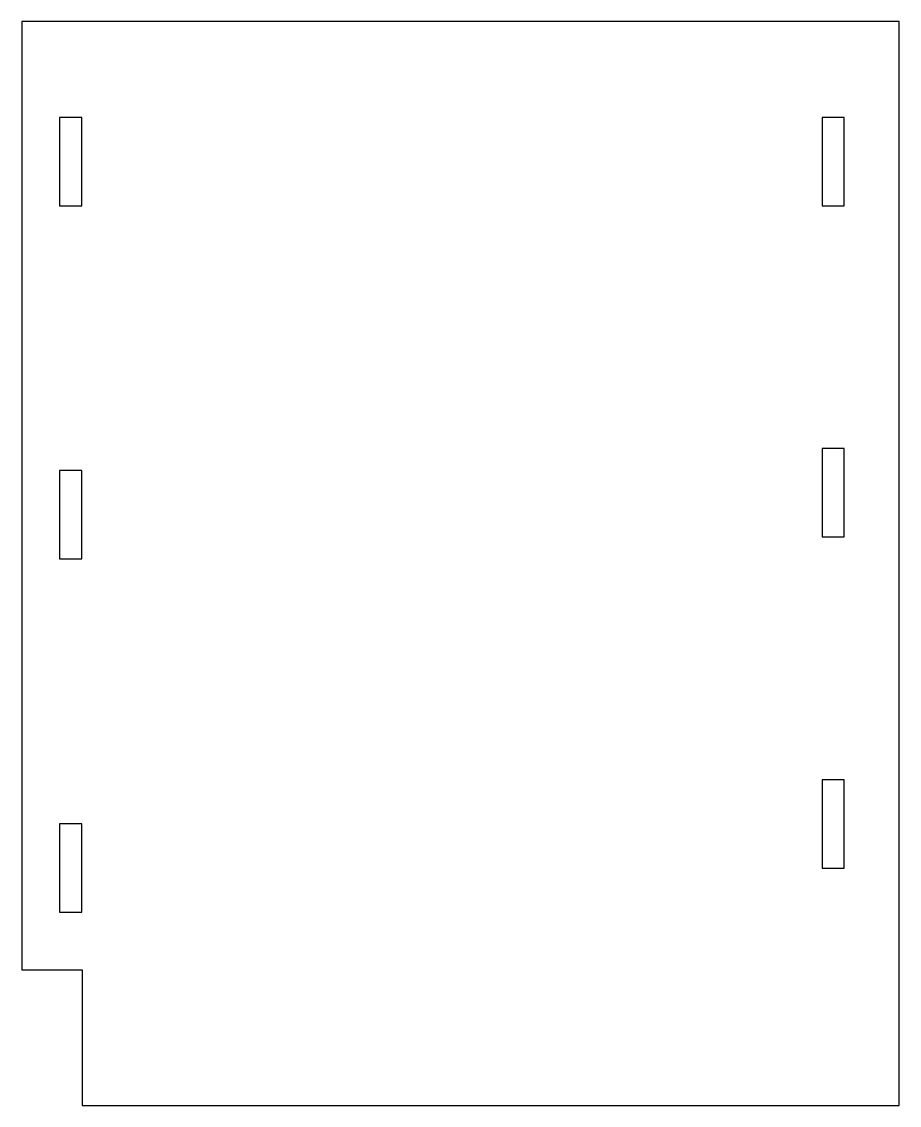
# Model space of a CAD drawing. Header units: millimetres. Extents: x 3684 to 3803, y 894 to 1041.
import ezdxf

# ---------------------------------------------------------------- set-up
doc = ezdxf.new("R2010")
doc.units = ezdxf.units.MM

msp = doc.modelspace()

# ---------------------------------------------------------------- linework, layer by layer
at = {"color": 0, "extrusion": (0, 6.26554e-07, -1)}
for p, q in [((3683.61, 1041.28, -42.31), (3683.61, 912.46, -42.31)), ((3802.9, 1041.28, -42.31), (3683.61, 1041.28, -42.31)), ((3802.9, 894.05, -42.31), (3802.9, 1041.28, -42.31)), ((3691.77, 1028.28, -42.31), (3688.77, 1028.28, -42.31)), ((3688.77, 1028.28, -42.31), (3688.77, 1016.28, -42.31)), ((3691.77, 1016.28, -42.31), (3691.77, 1028.28, -42.31)), ((3795.4, 1028.28, -42.31), (3792.4, 1028.28, -42.31)), ((3792.4, 1028.28, -42.31), (3792.4, 1016.28, -42.31)), ((3795.4, 1016.28, -42.31), (3795.4, 1028.28, -42.31)), ((3688.77, 1016.28, -42.31), (3691.77, 1016.28, -42.31)), ((3792.4, 1016.28, -42.31), (3795.4, 1016.28, -42.31)), ((3795.4, 983.28, -42.31), (3792.4, 983.28, -42.31)), ((3792.4, 983.28, -42.31), (3792.4, 971.28, -42.31)), ((3795.4, 971.28, -42.31), (3795.4, 983.28, -42.31)), ((3691.77, 980.28, -42.31), (3688.77, 980.28, -42.31)), ((3688.77, 980.28, -42.31), (3688.77, 968.28, -42.31)), ((3691.77, 968.28, -42.31), (3691.77, 980.28, -42.31)), ((3792.4, 971.28, -42.31), (3795.4, 971.28, -42.31)), ((3688.77, 968.28, -42.31), (3691.77, 968.28, -42.31)), ((3795.4, 938.28, -42.31), (3792.4, 938.28, -42.31)), ((3792.4, 938.28, -42.31), (3792.4, 926.28, -42.31)), ((3795.4, 926.28, -42.31), (3795.4, 938.28, -42.31)), ((3691.77, 932.28, -42.31), (3688.77, 932.28, -42.31)), ((3688.77, 932.28, -42.31), (3688.77, 920.28, -42.31)), ((3691.77, 920.28, -42.31), (3691.77, 932.28, -42.31)), ((3792.4, 926.28, -42.31), (3795.4, 926.28, -42.31)), ((3688.77, 920.28, -42.31), (3691.77, 920.28, -42.31)), ((3683.61, 912.46, -42.31), (3691.84, 912.46, -42.31)), ((3691.84, 912.46, -42.31), (3691.84, 894.05, -42.31)), ((3691.84, 894.05, -42.31), (3802.9, 894.05, -42.31))]:
    msp.add_line(p, q, dxfattribs=at)

doc.saveas('drawing.dxf')
